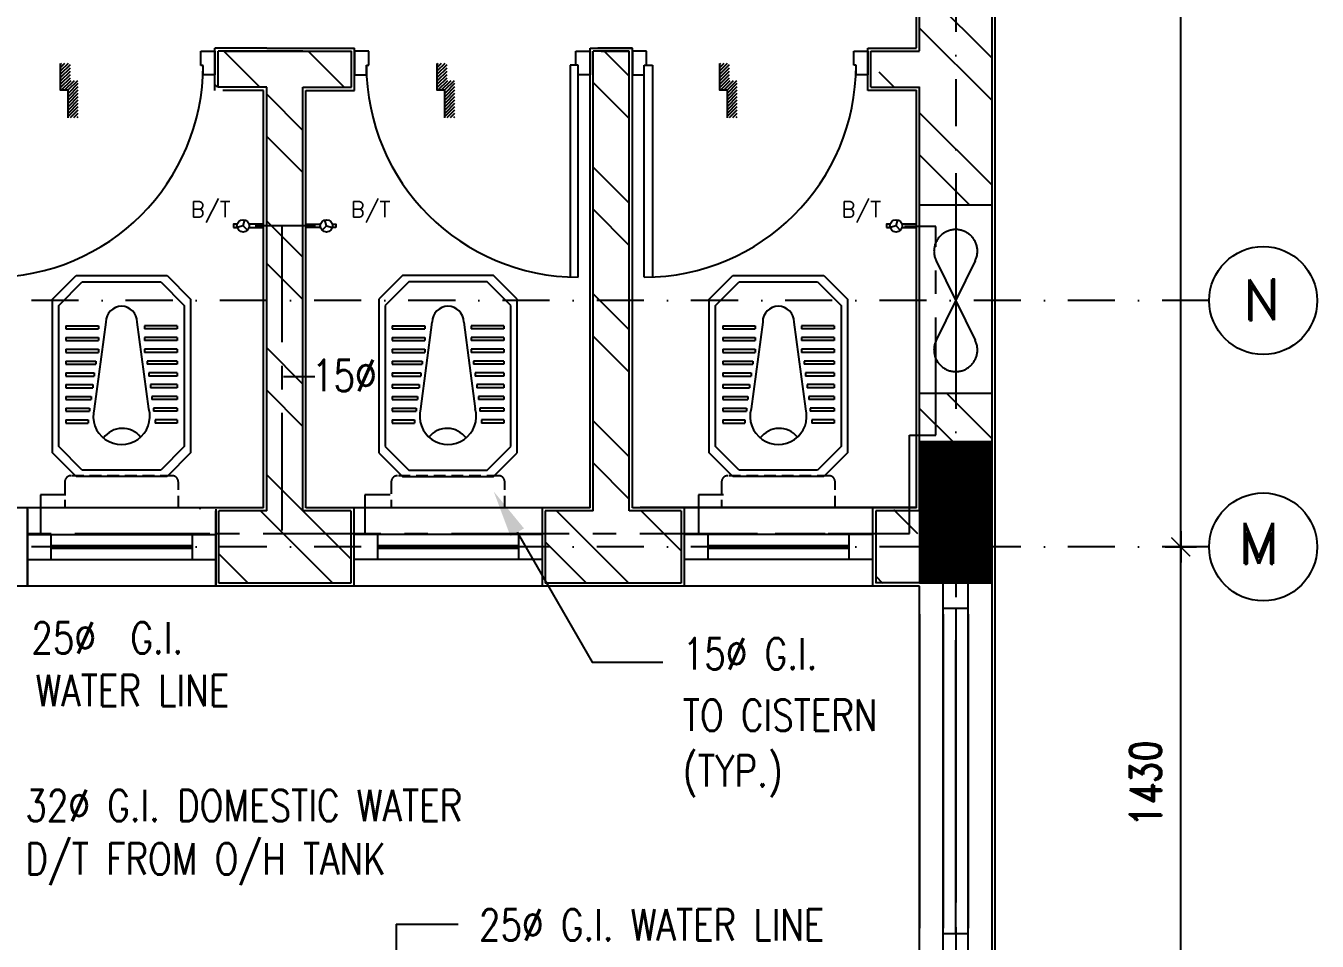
# Model space of a CAD drawing. Extents: x -437689 to -407696, y -55787 to -37037.
# Drawn here: x -429057 to -427000, y -50043 to -48585 of the extents above; entities that cross this region are included whole.
import ezdxf
from ezdxf.enums import TextEntityAlignment as Align

# ---------------------------------------------------------------- set-up
doc = ezdxf.new("R2010")
doc.units = 0
doc.header["$LTSCALE"] = 150
doc.header["$MEASUREMENT"] = 0
for name, pattern in [('CENTER', [2, 1.25, -0.25, 0.25, -0.25]), ('DASHDOT', [1, 0.5, -0.25, 0, -0.25]), ('HIDDEN', [9.525, 6.35, -3.175]), ('HIDDEN2', [0.1875, 0.125, -0.0625])]:
    doc.linetypes.add(name, pattern=pattern)
doc.layers.get('0').update_dxf_attribs({"linetype": 'CONTINUOUS'})
for name, color, linetype in [('2MM', 1, 'CONTINUOUS'), ('5MM', 6, 'CONTINUOUS'), ('COL', 2, 'CONTINUOUS'), ('DIM', 6, 'CONTINUOUS'), ('DOOR', 31, 'CONTINUOUS'), ('DROP', 64, 'CONTINUOUS'), ('GRID', 252, 'DASHDOT'), ('LAYER1', 4, 'CENTER'), ('TEXT', 7, 'CONTINUOUS'), ('TOILET', 9, 'CONTINUOUS'), ('VENT', 8, 'HIDDEN'), ('WALL', 7, 'CONTINUOUS'), ('WIN-1', 56, 'CONTINUOUS')]:
    doc.layers.add(name, color=color, linetype=linetype)
doc.styles.add('RD', font='ROMAND.shx', dxfattribs={"width": 0.8})
doc.styles.add('ROMAND', font='ROMAND', dxfattribs={"height": 300})
doc.styles.add('ROMANS', font='romans.shx', dxfattribs={"height": 200})
doc.styles.add('T', font='romans.shx', dxfattribs={"height": 450})

# ---------------------------------------------------------------- blocks, each defined once
blk = doc.blocks.new('*X0')
at = {"color": 0}
for p, q in [((12813.4, 9935), (12788.4, 9960)), ((12813.4, 9926.1), (12788.4, 9951.1)), ((12820.5, 9936.7), (12795.5, 9961.7)), ((12829.3, 9936.7), (12804.3, 9961.7)), ((12838.2, 9936.7), (12813.2, 9961.7)), ((12847, 9936.7), (12822, 9961.7)), ((12855.8, 9936.7), (12830.8, 9961.7)), ((12859.3, 9942.1), (12839.7, 9961.7)), ((12859.3, 9951), (12848.5, 9961.7)), ((12859.3, 9959.8), (12857.4, 9961.7)), ((12734.9, 9916.2), (12714.5, 9936.6)), ((12726.1, 9916.2), (12714.5, 9927.8)), ((12717.3, 9916.2), (12714.5, 9918.9)), ((12743.8, 9916.2), (12718.8, 9941.2)), ((12752.6, 9916.2), (12727.6, 9941.2)), ((12761.4, 9916.2), (12736.4, 9941.2)), ((12770.3, 9916.2), (12745.3, 9941.2)), ((12779.1, 9916.2), (12754.1, 9941.2)), ((12788, 9916.2), (12763, 9941.2)), ((12796.8, 9916.2), (12771.8, 9941.2)), ((12805.6, 9916.2), (12780.6, 9941.2)), ((12813.4, 9917.3), (12788.4, 9942.3))]:
    blk.add_line(p, q, dxfattribs=at)

msp = doc.modelspace()

# ---------------------------------------------------------------- linework, layer by layer
for p, q in [((-428710.4, -48903.9), (-428707.7, -48894.4)), ((-428577.7, -48903.9), (-428580.4, -48894.4)), ((-427670.4, -48903.9), (-427667.7, -48894.4)), ((-428710.4, -48903.9), (-428719.9, -48906.2)), ((-428710.4, -48903.9), (-428703.6, -48910.9)), ((-428577.7, -48903.9), (-428584.5, -48910.9)), ((-428577.7, -48903.9), (-428568.2, -48906.2)), ((-427670.4, -48903.9), (-427679.9, -48906.2)), ((-427670.4, -48903.9), (-427663.6, -48910.9)), ((-428596, -49144.2), (-428646.1, -49144.2))]:
    msp.add_line(p, q)
at = {"color": 9, "linetype": 'HIDDEN2'}
for p, q in [((-428823.7, -49301.8), (-428984.4, -49301.8)), ((-428303.7, -49301.8), (-428464.4, -49301.8)), ((-427777.5, -49301.8), (-427938.2, -49301.8)), ((-428994.5, -49311.9), (-428994.5, -49352.6)), ((-428813.6, -49352.6), (-428813.6, -49311.9)), ((-428474.5, -49311.9), (-428474.5, -49352.6)), ((-428293.6, -49352.6), (-428293.6, -49311.9)), ((-427948.3, -49311.9), (-427948.3, -49352.6)), ((-427767.3, -49352.6), (-427767.3, -49311.9)), ((-428994.5, -49352.6), (-428813.6, -49352.6)), ((-428474.5, -49352.6), (-428293.6, -49352.6)), ((-427948.3, -49352.6), (-427767.3, -49352.6))]:
    msp.add_line(p, q, dxfattribs=at)
at = {"color": 8}
for q in [(-428367.9, -50016.1), (-428466.6, -50156.7)]:
    msp.add_line((-428466.6, -50016.1), q, dxfattribs=at)
for points in [[(-428719.8, -48901.2), (-428725.6, -48901.2), (-428725.6, -48906.5)], [(-428725.6, -48906.5), (-428719.8, -48906.5)], [(-428701, -48906.5), (-428677.8, -48906.5), (-428677.8, -48901.2), (-428701, -48901.2)], [(-428587.1, -48906.5), (-428610.3, -48906.5), (-428610.3, -48901.2), (-428587.1, -48901.2)], [(-428568.3, -48901.2), (-428562.6, -48901.2), (-428562.6, -48906.5)], [(-428562.6, -48906.5), (-428568.3, -48906.5)], [(-427679.8, -48901.2), (-427685.6, -48901.2), (-427685.6, -48906.5)], [(-427685.6, -48906.5), (-427679.8, -48906.5)], [(-427661, -48906.5), (-427637.8, -48906.5), (-427637.8, -48901.2), (-427661, -48901.2)], [(-428273.8, -49392), (-428154.6, -49599.1), (-428041.6, -49599.1)]]:
    msp.add_lwpolyline(points)
for centre in [(-428710.4, -48903.9), (-428577.7, -48903.9), (-427670.4, -48903.9)]:
    msp.add_circle(centre, 9.79)
at = {"color": 9, "linetype": 'HIDDEN2'}
for centre, start, end in [((-428984.4, -49311.9), 90, 180), ((-428823.7, -49311.9), 0, 90), ((-428464.4, -49311.9), 90, 180), ((-428303.7, -49311.9), 0, 90), ((-427938.2, -49311.9), 90, 180), ((-427777.5, -49311.9), 0, 90)]:
    msp.add_arc(centre, 10.1, start, end, dxfattribs=at)
msp.add_solid([(-428284.6, -49398.3), (-428311.2, -49327), (-428263, -49385.8)])
at = {"layer": '2MM'}
for p, q in [((-427216.8, -49390.3), (-427216.8, -49440.3)), ((-427216.8, -49440.3), (-427216.8, -49390.3)), ((-427241.8, -49415.3), (-427191.8, -49415.3)), ((-427191.8, -49415.3), (-427241.8, -49415.3))]:
    msp.add_line(p, q, dxfattribs=at)
at = {"layer": '5MM'}
for points in [[(-428988.9, -48731.9), (-428988.9, -48687.6), (-429001.2, -48687.6), (-429001.2, -48645.1)], [(-428388.9, -48731.9), (-428388.9, -48687.6), (-428401.2, -48687.6), (-428401.2, -48645.1)], [(-427938.9, -48731.9), (-427938.9, -48687.6), (-427951.2, -48687.6), (-427951.2, -48645.1)]]:
    msp.add_lwpolyline(points, dxfattribs=at)
at = {"layer": 'COL'}
msp.add_line((-427632.8, -49247.6), (-427517.8, -49247.6), dxfattribs=at)
at = {"layer": 'COL', "const_width": 115}
for points in [[(-427575.3, -49472.6), (-427575.3, -49247.6)], [(-427575.3, -50072.6), (-427575.3, -50297.6)]]:
    msp.add_lwpolyline(points, dxfattribs=at)
at = {"layer": 'COL'}
msp.add_lwpolyline([(-427632.8, -49247.6), (-427632.8, -49472.6), (-427632.8, -49472.6), (-427517.8, -49472.6), (-427517.8, -49247.6)], dxfattribs=at)
at = {"layer": 'DIM', "color": 1, "ltscale": 900}
for p, q in [((-427216.8, -49402.8), (-427216.8, -47535.3)), ((-427216.8, -50117.8), (-427216.8, -49427.8))]:
    msp.add_line(p, q, dxfattribs=at)
at = {"layer": 'DIM', "color": 7, "const_width": 2.5}
for points in [[(-427201.8, -49430.3), (-427231.8, -49400.3)], [(-427231.8, -49400.3), (-427201.8, -49430.3)]]:
    msp.add_lwpolyline(points, dxfattribs=at)
at = {"layer": 'DOOR', "color": 8}
for p, q in [((-428777.8, -48648.1), (-428777.8, -48625.6)), ((-428777.8, -48625.6), (-428755.3, -48625.6)), ((-428755.3, -48625.5), (-428755.3, -48620.5)), ((-428755.3, -48625.6), (-428755.3, -48663.1)), ((-428532.8, -48625.5), (-428532.8, -48663)), ((-428510.3, -48625.5), (-428532.8, -48625.5)), ((-428510.3, -48648), (-428510.3, -48625.5)), ((-428180.3, -48648), (-428180.3, -48625.5)), ((-428180.3, -48625.5), (-428157.8, -48625.5)), ((-428157.8, -48625.5), (-428157.8, -48663)), ((-428090.3, -48625.5), (-428090.3, -48663)), ((-428067.8, -48625.5), (-428090.3, -48625.5)), ((-428067.8, -48648), (-428067.8, -48625.5)), ((-427737.8, -48648), (-427737.8, -48625.5)), ((-427737.8, -48625.5), (-427715.3, -48625.5)), ((-427715.3, -48625.5), (-427715.3, -48663)), ((-428774.1, -48648.1), (-428777.8, -48648.1)), ((-428774.1, -48663.1), (-428774.1, -48648.1)), ((-428514.1, -48648), (-428510.3, -48648)), ((-428514.1, -48663), (-428514.1, -48648)), ((-428189.7, -48648), (-428189.7, -48985.3)), ((-428176.6, -48648), (-428189.7, -48648)), ((-428176.6, -48648), (-428180.3, -48648)), ((-428176.6, -48985.5), (-428176.6, -48648)), ((-428176.6, -48663), (-428176.6, -48648)), ((-428095.3, -48683), (-428095.3, -48645.3)), ((-428071.6, -48648), (-428058.4, -48648)), ((-428071.6, -48648), (-428067.8, -48648)), ((-428071.6, -48663), (-428071.6, -48648)), ((-428071.6, -48985.5), (-428071.6, -48648)), ((-428058.4, -48648), (-428058.4, -48985.3)), ((-427734.1, -48648), (-427737.8, -48648)), ((-427734.1, -48663), (-427734.1, -48648)), ((-428755.3, -48663.1), (-428774.1, -48663.1)), ((-428532.8, -48663), (-428514.1, -48663)), ((-428157.8, -48663), (-428176.6, -48663)), ((-428090.3, -48663), (-428071.6, -48663)), ((-427715.3, -48663), (-427734.1, -48663))]:
    msp.add_line(p, q, dxfattribs=at)
for centre, start, end in [((-429111.6, -48648.1), 270, 360), ((-428176.6, -48648), 180, 270), ((-428071.6, -48648), 270, 360)]:
    msp.add_arc(centre, 337.5, start, end, dxfattribs=at)
at = {"layer": 'GRID'}
for p, q in [((-427575.3, -46868.7), (-427575.3, -52414.4)), ((-427171.5, -49022.8), (-430923.8, -49022.8))]:
    msp.add_line(p, q, dxfattribs=at)
at = {"layer": 'GRID', "color": 9}
msp.add_line((-427171.5, -49415.3), (-430923.8, -49415.3), dxfattribs=at)
at = {"layer": 'LAYER1'}
for p, q in [((-428595.1, -48904), (-428691.3, -48904)), ((-428648.2, -49389.3), (-428648.2, -48902.4)), ((-427606.8, -48904.8), (-427657.1, -48904.8)), ((-427606.8, -49237.3), (-427606.8, -48904.8)), ((-427648.7, -49393.7), (-427648.7, -49237.3)), ((-427648.7, -49237.3), (-427606.8, -49237.3)), ((-428992.8, -49332.3), (-429033, -49332.3)), ((-429033, -49332.3), (-429033, -49395.5)), ((-428476.2, -49332.3), (-428516.4, -49332.3)), ((-428516.4, -49332.3), (-428516.4, -49395.5)), ((-427945, -49332.3), (-427985.2, -49332.3)), ((-427985.2, -49332.3), (-427985.2, -49395.5)), ((-429578.5, -49393.7), (-427648.7, -49393.7)), ((-428843.2, -49393.7), (-428763.6, -49393.7)), ((-427862.8, -49393.7), (-427783.2, -49393.7))]:
    msp.add_line(p, q, dxfattribs=at)
at = {"layer": 'TEXT', "linetype": 'CONTINUOUS'}
for centre in [(-427085.5, -49022.8), (-427085.5, -49415.3)]:
    msp.add_circle(centre, 86, dxfattribs=at)
at = {"layer": 'TOILET'}
for p, q in [((-429014.1, -49020.5), (-428976.6, -48983)), ((-429004.1, -49030.5), (-428966.6, -48993)), ((-428976.6, -48983), (-428831.6, -48983)), ((-428966.6, -48993), (-428841.6, -48993)), ((-428841.6, -48993), (-428804.1, -49030.5)), ((-428831.6, -48983), (-428794.1, -49020.5)), ((-428456.6, -48983), (-428494.1, -49020.5)), ((-428446.6, -48993), (-428484.1, -49030.5)), ((-428311.6, -48983), (-428456.6, -48983)), ((-428321.6, -48993), (-428446.6, -48993)), ((-428284.1, -49030.5), (-428321.6, -48993)), ((-428274.1, -49020.5), (-428311.6, -48983)), ((-427967.8, -49020.5), (-427930.3, -48983)), ((-427957.8, -49030.5), (-427920.3, -48993)), ((-427930.3, -48983), (-427785.3, -48983)), ((-427920.3, -48993), (-427795.3, -48993)), ((-427795.3, -48993), (-427757.8, -49030.5)), ((-427785.3, -48983), (-427747.8, -49020.5)), ((-429014.1, -49265.5), (-429014.1, -49020.5)), ((-429004.1, -49255.5), (-429004.1, -49030.5)), ((-428804.1, -49030.5), (-428804.1, -49255.5)), ((-428794.1, -49020.5), (-428794.1, -49265.5)), ((-428494.1, -49020.5), (-428494.1, -49265.5)), ((-428484.1, -49030.5), (-428484.1, -49255.5)), ((-428284.1, -49255.5), (-428284.1, -49030.5)), ((-428274.1, -49265.5), (-428274.1, -49020.5)), ((-427967.8, -49265.5), (-427967.8, -49020.5)), ((-427957.8, -49255.5), (-427957.8, -49030.5)), ((-427757.8, -49030.5), (-427757.8, -49255.5)), ((-427747.8, -49020.5), (-427747.8, -49265.5)), ((-428929.1, -49057), (-428947.5, -49195.2)), ((-428860.6, -49195.2), (-428879.1, -49057)), ((-428427.5, -49195.2), (-428409.1, -49057)), ((-428359.1, -49057), (-428340.6, -49195.2)), ((-427882.8, -49057), (-427901.3, -49195.2)), ((-427814.3, -49195.2), (-427832.8, -49057)), ((-428992.8, -49063), (-428940.8, -49063)), ((-428992.8, -49063), (-428992.8, -49068)), ((-428992.8, -49068), (-428940.8, -49068)), ((-428940.8, -49063), (-428940.8, -49068)), ((-428815.3, -49063), (-428867.3, -49063)), ((-428867.3, -49063), (-428867.3, -49068)), ((-428815.3, -49068), (-428867.3, -49068)), ((-428815.3, -49063), (-428815.3, -49068)), ((-428472.8, -49063), (-428420.8, -49063)), ((-428472.8, -49063), (-428472.8, -49068)), ((-428472.8, -49068), (-428420.8, -49068)), ((-428420.8, -49063), (-428420.8, -49068)), ((-428295.3, -49063), (-428347.3, -49063)), ((-428347.3, -49063), (-428347.3, -49068)), ((-428295.3, -49068), (-428347.3, -49068)), ((-428295.3, -49063), (-428295.3, -49068)), ((-427946.5, -49063), (-427894.6, -49063)), ((-427946.5, -49063), (-427946.5, -49068)), ((-427946.5, -49068), (-427894.6, -49068)), ((-427894.6, -49063), (-427894.6, -49068)), ((-427769.1, -49063), (-427821.1, -49063)), ((-427821.1, -49063), (-427821.1, -49068)), ((-427769.1, -49068), (-427821.1, -49068)), ((-427769.1, -49063), (-427769.1, -49068)), ((-428992.8, -49081.7), (-428992.8, -49086.7)), ((-428992.8, -49081.7), (-428940.8, -49081.7)), ((-428992.8, -49086.7), (-428940.8, -49086.7)), ((-428992.8, -49100.5), (-428992.8, -49105.5)), ((-428992.8, -49100.5), (-428940.8, -49100.5)), ((-428992.8, -49100.5), (-428992.8, -49105.5)), ((-428992.8, -49100.5), (-428940.8, -49100.5)), ((-428940.8, -49081.7), (-428940.8, -49086.7)), ((-428940.8, -49100.5), (-428940.8, -49105.5)), ((-428940.8, -49100.5), (-428940.8, -49105.5)), ((-428815.3, -49081.7), (-428867.3, -49081.7)), ((-428867.3, -49081.7), (-428867.3, -49086.7)), ((-428815.3, -49086.7), (-428867.3, -49086.7)), ((-428815.3, -49100.5), (-428867.3, -49100.5)), ((-428815.3, -49100.5), (-428867.3, -49100.5)), ((-428867.3, -49100.5), (-428867.3, -49105.5)), ((-428867.3, -49100.5), (-428867.3, -49105.5)), ((-428815.3, -49081.7), (-428815.3, -49086.7)), ((-428815.3, -49100.5), (-428815.3, -49105.5)), ((-428815.3, -49100.5), (-428815.3, -49105.5)), ((-428472.8, -49081.7), (-428420.8, -49081.7)), ((-428472.8, -49081.7), (-428472.8, -49086.7)), ((-428472.8, -49086.7), (-428420.8, -49086.7)), ((-428472.8, -49100.5), (-428420.8, -49100.5)), ((-428472.8, -49100.5), (-428420.8, -49100.5)), ((-428472.8, -49100.5), (-428472.8, -49105.5)), ((-428472.8, -49100.5), (-428472.8, -49105.5)), ((-428420.8, -49081.7), (-428420.8, -49086.7)), ((-428420.8, -49100.5), (-428420.8, -49105.5)), ((-428420.8, -49100.5), (-428420.8, -49105.5)), ((-428347.3, -49081.7), (-428347.3, -49086.7)), ((-428295.3, -49081.7), (-428347.3, -49081.7)), ((-428295.3, -49086.7), (-428347.3, -49086.7)), ((-428347.3, -49100.5), (-428347.3, -49105.5)), ((-428295.3, -49100.5), (-428347.3, -49100.5)), ((-428347.3, -49100.5), (-428347.3, -49105.5)), ((-428295.3, -49100.5), (-428347.3, -49100.5)), ((-428295.3, -49081.7), (-428295.3, -49086.7)), ((-428295.3, -49100.5), (-428295.3, -49105.5)), ((-428295.3, -49100.5), (-428295.3, -49105.5)), ((-427946.5, -49081.7), (-427946.5, -49086.7)), ((-427946.5, -49081.7), (-427894.6, -49081.7)), ((-427946.5, -49086.7), (-427894.6, -49086.7)), ((-427946.5, -49100.5), (-427946.5, -49105.5)), ((-427946.5, -49100.5), (-427894.6, -49100.5)), ((-427946.5, -49100.5), (-427946.5, -49105.5)), ((-427946.5, -49100.5), (-427894.6, -49100.5)), ((-427894.6, -49081.7), (-427894.6, -49086.7)), ((-427894.6, -49100.5), (-427894.6, -49105.5)), ((-427894.6, -49100.5), (-427894.6, -49105.5)), ((-427769.1, -49081.7), (-427821.1, -49081.7)), ((-427821.1, -49081.7), (-427821.1, -49086.7)), ((-427769.1, -49086.7), (-427821.1, -49086.7)), ((-427769.1, -49100.5), (-427821.1, -49100.5)), ((-427769.1, -49100.5), (-427821.1, -49100.5)), ((-427821.1, -49100.5), (-427821.1, -49105.5)), ((-427821.1, -49100.5), (-427821.1, -49105.5)), ((-427769.1, -49081.7), (-427769.1, -49086.7)), ((-427769.1, -49100.5), (-427769.1, -49105.5)), ((-427769.1, -49100.5), (-427769.1, -49105.5)), ((-428992.8, -49105.5), (-428940.8, -49105.5)), ((-428992.8, -49105.5), (-428940.8, -49105.5)), ((-428992.8, -49119.2), (-428992.8, -49124.2)), ((-428992.8, -49119.2), (-428945, -49119.2)), ((-428945, -49119.2), (-428945, -49124.2)), ((-428815.3, -49105.5), (-428867.3, -49105.5)), ((-428815.3, -49105.5), (-428867.3, -49105.5)), ((-428815.3, -49119.2), (-428863.2, -49119.2)), ((-428863.2, -49119.2), (-428863.2, -49124.2)), ((-428815.3, -49119.2), (-428815.3, -49124.2)), ((-428472.8, -49105.5), (-428420.8, -49105.5)), ((-428472.8, -49105.5), (-428420.8, -49105.5)), ((-428472.8, -49119.2), (-428425, -49119.2)), ((-428472.8, -49119.2), (-428472.8, -49124.2)), ((-428425, -49119.2), (-428425, -49124.2)), ((-428295.3, -49105.5), (-428347.3, -49105.5)), ((-428295.3, -49105.5), (-428347.3, -49105.5)), ((-428295.3, -49119.2), (-428343.2, -49119.2)), ((-428343.2, -49119.2), (-428343.2, -49124.2)), ((-428295.3, -49119.2), (-428295.3, -49124.2)), ((-427946.5, -49105.5), (-427894.6, -49105.5)), ((-427946.5, -49105.5), (-427894.6, -49105.5)), ((-427946.5, -49119.2), (-427946.5, -49124.2)), ((-427946.5, -49119.2), (-427898.7, -49119.2)), ((-427898.7, -49119.2), (-427898.7, -49124.2)), ((-427769.1, -49105.5), (-427821.1, -49105.5)), ((-427769.1, -49105.5), (-427821.1, -49105.5)), ((-427769.1, -49119.2), (-427816.9, -49119.2)), ((-427816.9, -49119.2), (-427816.9, -49124.2)), ((-427769.1, -49119.2), (-427769.1, -49124.2)), ((-428992.8, -49124.2), (-428945, -49124.2)), ((-428992.8, -49138), (-428992.8, -49143)), ((-428992.8, -49138), (-428992.8, -49143)), ((-428992.8, -49138), (-428947.5, -49138)), ((-428992.8, -49138), (-428947.5, -49138)), ((-428947.5, -49138), (-428947.5, -49143)), ((-428947.5, -49138), (-428947.5, -49143)), ((-428815.3, -49124.2), (-428863.2, -49124.2)), ((-428815.3, -49138), (-428860.7, -49138)), ((-428815.3, -49138), (-428860.7, -49138)), ((-428860.7, -49138), (-428860.7, -49143)), ((-428860.7, -49138), (-428860.7, -49143)), ((-428815.3, -49138), (-428815.3, -49143)), ((-428815.3, -49138), (-428815.3, -49143)), ((-428472.8, -49124.2), (-428425, -49124.2)), ((-428472.8, -49138), (-428427.5, -49138)), ((-428472.8, -49138), (-428427.5, -49138)), ((-428472.8, -49138), (-428472.8, -49143)), ((-428472.8, -49138), (-428472.8, -49143)), ((-428427.5, -49138), (-428427.5, -49143)), ((-428427.5, -49138), (-428427.5, -49143)), ((-428295.3, -49124.2), (-428343.2, -49124.2)), ((-428295.3, -49138), (-428340.7, -49138)), ((-428340.7, -49138), (-428340.7, -49143)), ((-428295.3, -49138), (-428340.7, -49138)), ((-428340.7, -49138), (-428340.7, -49143)), ((-428295.3, -49138), (-428295.3, -49143)), ((-428295.3, -49138), (-428295.3, -49143)), ((-427946.5, -49124.2), (-427898.7, -49124.2)), ((-427946.5, -49138), (-427946.5, -49143)), ((-427946.5, -49138), (-427946.5, -49143)), ((-427946.5, -49138), (-427901.2, -49138)), ((-427946.5, -49138), (-427901.2, -49138)), ((-427901.2, -49138), (-427901.2, -49143)), ((-427901.2, -49138), (-427901.2, -49143)), ((-427769.1, -49124.2), (-427816.9, -49124.2)), ((-427769.1, -49138), (-427814.4, -49138)), ((-427769.1, -49138), (-427814.4, -49138)), ((-427814.4, -49138), (-427814.4, -49143)), ((-427814.4, -49138), (-427814.4, -49143)), ((-427769.1, -49138), (-427769.1, -49143)), ((-427769.1, -49138), (-427769.1, -49143)), ((-428992.8, -49143), (-428947.5, -49143)), ((-428992.8, -49143), (-428947.5, -49143)), ((-428992.8, -49156.7), (-428992.8, -49161.7)), ((-428992.8, -49156.7), (-428950, -49156.7)), ((-428992.8, -49161.7), (-428950, -49161.7)), ((-428950, -49156.7), (-428950, -49161.7)), ((-428815.3, -49143), (-428860.7, -49143)), ((-428815.3, -49143), (-428860.7, -49143)), ((-428815.3, -49156.7), (-428858.2, -49156.7)), ((-428858.2, -49156.7), (-428858.2, -49161.7)), ((-428815.3, -49161.7), (-428858.2, -49161.7)), ((-428815.3, -49156.7), (-428815.3, -49161.7)), ((-428472.8, -49143), (-428427.5, -49143)), ((-428472.8, -49143), (-428427.5, -49143)), ((-428472.8, -49156.7), (-428430, -49156.7)), ((-428472.8, -49156.7), (-428472.8, -49161.7)), ((-428472.8, -49161.7), (-428430, -49161.7)), ((-428430, -49156.7), (-428430, -49161.7)), ((-428295.3, -49143), (-428340.7, -49143)), ((-428295.3, -49143), (-428340.7, -49143)), ((-428295.3, -49156.7), (-428338.2, -49156.7)), ((-428338.2, -49156.7), (-428338.2, -49161.7)), ((-428295.3, -49161.7), (-428338.2, -49161.7)), ((-428295.3, -49156.7), (-428295.3, -49161.7)), ((-427946.5, -49143), (-427901.2, -49143)), ((-427946.5, -49143), (-427901.2, -49143)), ((-427946.5, -49156.7), (-427946.5, -49161.7)), ((-427946.5, -49156.7), (-427903.7, -49156.7)), ((-427946.5, -49161.7), (-427903.7, -49161.7)), ((-427903.7, -49156.7), (-427903.7, -49161.7)), ((-427769.1, -49143), (-427814.4, -49143)), ((-427769.1, -49143), (-427814.4, -49143)), ((-427769.1, -49156.7), (-427811.9, -49156.7)), ((-427811.9, -49156.7), (-427811.9, -49161.7)), ((-427769.1, -49161.7), (-427811.9, -49161.7)), ((-427769.1, -49156.7), (-427769.1, -49161.7)), ((-428992.8, -49175.5), (-428952.5, -49175.5)), ((-428992.8, -49175.5), (-428992.8, -49180.5)), ((-428992.8, -49175.5), (-428992.8, -49180.5)), ((-428992.8, -49175.5), (-428952.5, -49175.5)), ((-428992.8, -49180.5), (-428952.5, -49180.5)), ((-428992.8, -49180.5), (-428952.5, -49180.5)), ((-428952.5, -49175.5), (-428952.5, -49180.5)), ((-428952.5, -49175.5), (-428952.5, -49180.5)), ((-428855.6, -49175.5), (-428855.6, -49180.5)), ((-428815.3, -49175.5), (-428855.6, -49175.5)), ((-428855.6, -49175.5), (-428855.6, -49180.5)), ((-428815.3, -49175.5), (-428855.6, -49175.5)), ((-428815.3, -49180.5), (-428855.6, -49180.5)), ((-428815.3, -49180.5), (-428855.6, -49180.5)), ((-428815.3, -49175.5), (-428815.3, -49180.5)), ((-428815.3, -49175.5), (-428815.3, -49180.5)), ((-428472.8, -49175.5), (-428432.5, -49175.5)), ((-428472.8, -49175.5), (-428432.5, -49175.5)), ((-428472.8, -49175.5), (-428472.8, -49180.5)), ((-428472.8, -49175.5), (-428472.8, -49180.5)), ((-428472.8, -49180.5), (-428432.5, -49180.5)), ((-428472.8, -49180.5), (-428432.5, -49180.5)), ((-428432.5, -49175.5), (-428432.5, -49180.5)), ((-428432.5, -49175.5), (-428432.5, -49180.5)), ((-428295.3, -49175.5), (-428335.6, -49175.5)), ((-428335.6, -49175.5), (-428335.6, -49180.5)), ((-428295.3, -49175.5), (-428335.6, -49175.5)), ((-428335.6, -49175.5), (-428335.6, -49180.5)), ((-428295.3, -49180.5), (-428335.6, -49180.5)), ((-428295.3, -49180.5), (-428335.6, -49180.5)), ((-428295.3, -49175.5), (-428295.3, -49180.5)), ((-428295.3, -49175.5), (-428295.3, -49180.5)), ((-427946.5, -49175.5), (-427946.5, -49180.5)), ((-427946.5, -49175.5), (-427946.5, -49180.5)), ((-427946.5, -49175.5), (-427906.2, -49175.5)), ((-427946.5, -49175.5), (-427906.2, -49175.5)), ((-427946.5, -49180.5), (-427906.2, -49180.5)), ((-427946.5, -49180.5), (-427906.2, -49180.5)), ((-427906.2, -49175.5), (-427906.2, -49180.5)), ((-427906.2, -49175.5), (-427906.2, -49180.5)), ((-427809.4, -49175.5), (-427809.4, -49180.5)), ((-427769.1, -49175.5), (-427809.4, -49175.5)), ((-427809.4, -49175.5), (-427809.4, -49180.5)), ((-427769.1, -49175.5), (-427809.4, -49175.5)), ((-427769.1, -49180.5), (-427809.4, -49180.5)), ((-427769.1, -49180.5), (-427809.4, -49180.5)), ((-427769.1, -49175.5), (-427769.1, -49180.5)), ((-427769.1, -49175.5), (-427769.1, -49180.5)), ((-428992.8, -49194.2), (-428992.8, -49199.2)), ((-428992.8, -49194.2), (-428955, -49194.2)), ((-428992.8, -49199.2), (-428955, -49199.2)), ((-428955, -49194.2), (-428955, -49199.2)), ((-428853.1, -49194.2), (-428853.1, -49199.2)), ((-428815.3, -49194.2), (-428853.1, -49194.2)), ((-428815.3, -49199.2), (-428853.1, -49199.2)), ((-428815.3, -49194.2), (-428815.3, -49199.2)), ((-428472.8, -49194.2), (-428435, -49194.2)), ((-428472.8, -49194.2), (-428472.8, -49199.2)), ((-428472.8, -49199.2), (-428435, -49199.2)), ((-428435, -49194.2), (-428435, -49199.2)), ((-428295.3, -49194.2), (-428333.1, -49194.2)), ((-428333.1, -49194.2), (-428333.1, -49199.2)), ((-428295.3, -49199.2), (-428333.1, -49199.2)), ((-428295.3, -49194.2), (-428295.3, -49199.2)), ((-427946.5, -49194.2), (-427946.5, -49199.2)), ((-427946.5, -49194.2), (-427908.7, -49194.2)), ((-427946.5, -49199.2), (-427908.7, -49199.2)), ((-427908.7, -49194.2), (-427908.7, -49199.2)), ((-427806.9, -49194.2), (-427806.9, -49199.2)), ((-427769.1, -49194.2), (-427806.9, -49194.2)), ((-427769.1, -49199.2), (-427806.9, -49199.2)), ((-427769.1, -49194.2), (-427769.1, -49199.2)), ((-428992.8, -49213), (-428957.5, -49213)), ((-428992.8, -49213), (-428957.5, -49213)), ((-428992.8, -49213), (-428992.8, -49218)), ((-428992.8, -49213), (-428992.8, -49218)), ((-428992.8, -49218), (-428957.5, -49218)), ((-428992.8, -49218), (-428957.5, -49218)), ((-428957.5, -49213), (-428957.5, -49218)), ((-428957.5, -49213), (-428957.5, -49218)), ((-428815.3, -49213), (-428850.6, -49213)), ((-428815.3, -49213), (-428850.6, -49213)), ((-428850.6, -49213), (-428850.6, -49218)), ((-428850.6, -49213), (-428850.6, -49218)), ((-428815.3, -49218), (-428850.6, -49218)), ((-428815.3, -49218), (-428850.6, -49218)), ((-428815.3, -49213), (-428815.3, -49218)), ((-428815.3, -49213), (-428815.3, -49218)), ((-428472.8, -49213), (-428437.5, -49213)), ((-428472.8, -49213), (-428437.5, -49213)), ((-428472.8, -49213), (-428472.8, -49218)), ((-428472.8, -49213), (-428472.8, -49218)), ((-428472.8, -49218), (-428437.5, -49218)), ((-428472.8, -49218), (-428437.5, -49218)), ((-428437.5, -49213), (-428437.5, -49218)), ((-428437.5, -49213), (-428437.5, -49218)), ((-428295.3, -49213), (-428330.6, -49213)), ((-428295.3, -49213), (-428330.6, -49213)), ((-428330.6, -49213), (-428330.6, -49218)), ((-428330.6, -49213), (-428330.6, -49218)), ((-428295.3, -49218), (-428330.6, -49218)), ((-428295.3, -49218), (-428330.6, -49218)), ((-428295.3, -49213), (-428295.3, -49218)), ((-428295.3, -49213), (-428295.3, -49218)), ((-427946.5, -49213), (-427911.2, -49213)), ((-427946.5, -49213), (-427911.2, -49213)), ((-427946.5, -49213), (-427946.5, -49218)), ((-427946.5, -49213), (-427946.5, -49218)), ((-427946.5, -49218), (-427911.2, -49218)), ((-427946.5, -49218), (-427911.2, -49218)), ((-427911.2, -49213), (-427911.2, -49218)), ((-427911.2, -49213), (-427911.2, -49218)), ((-427769.1, -49213), (-427804.4, -49213)), ((-427769.1, -49213), (-427804.4, -49213)), ((-427804.4, -49213), (-427804.4, -49218)), ((-427804.4, -49213), (-427804.4, -49218)), ((-427769.1, -49218), (-427804.4, -49218)), ((-427769.1, -49218), (-427804.4, -49218)), ((-427769.1, -49213), (-427769.1, -49218)), ((-427769.1, -49213), (-427769.1, -49218)), ((-428976.6, -49303), (-429014.1, -49265.5)), ((-428966.6, -49293), (-429004.1, -49255.5)), ((-428804.1, -49255.5), (-428841.6, -49293)), ((-428794.1, -49265.5), (-428831.6, -49303)), ((-428494.1, -49265.5), (-428456.6, -49303)), ((-428484.1, -49255.5), (-428446.6, -49293)), ((-428321.6, -49293), (-428284.1, -49255.5)), ((-428311.6, -49303), (-428274.1, -49265.5)), ((-427930.3, -49303), (-427967.8, -49265.5)), ((-427920.3, -49293), (-427957.8, -49255.5)), ((-427757.8, -49255.5), (-427795.3, -49293)), ((-427747.8, -49265.5), (-427785.3, -49303)), ((-428831.6, -49303), (-428976.6, -49303)), ((-428841.6, -49293), (-428966.6, -49293)), ((-428456.6, -49303), (-428311.6, -49303)), ((-428446.6, -49293), (-428321.6, -49293)), ((-427785.3, -49303), (-427930.3, -49303)), ((-427795.3, -49293), (-427920.3, -49293))]:
    msp.add_line(p, q, dxfattribs=at)
for centre, radius, start, end in [((-428904.1, -49057), 25, 0, 180), ((-428384.1, -49057), 25, 0, 180), ((-427857.8, -49057), 25, 0, 180), ((-428904.1, -49207), 45.1, 164.7619, 15.2381), ((-428384.1, -49207), 45.1, 164.7619, 15.2381), ((-427857.8, -49207), 45.1, 164.7619, 15.2381), ((-428902.8, -49264), 37.5, 39.2263, 143.3943), ((-428385.4, -49264), 37.5, 36.6057, 140.7737), ((-427856.5, -49264), 37.5, 39.2263, 143.3943)]:
    msp.add_arc(centre, radius, start, end, dxfattribs=at)
at = {"layer": 'VENT'}
for p, q in [((-427555.3, -49513.6), (-427595.3, -49513.6)), ((-427575.3, -49513.6), (-427575.3, -49981.6)), ((-427575.3, -49560.1), (-427575.3, -49981.6)), ((-427575.3, -50031.6), (-427575.3, -49563.6)), ((-427575.3, -49985.1), (-427575.3, -49563.6)), ((-427555.3, -50031.6), (-427595.3, -50031.6))]:
    msp.add_line(p, q, dxfattribs=at)
at = {"layer": 'VENT', "const_width": 7.5}
for points in [[(-429016.6, -49415.5), (-428791.6, -49415.5)], [(-428271.6, -49415.5), (-428496.6, -49415.5)], [(-427745.3, -49415.5), (-427970.3, -49415.5)]]:
    msp.add_lwpolyline(points, dxfattribs=at)
at = {"layer": 'WALL', "color": 9}
for p, q in [((-427637.8, -48620.1), (-427637.8, -47585.1)), ((-427512.8, -47908.9), (-427512.8, -50983.9)), ((-428672.8, -48620.5), (-428755.4, -48620.5)), ((-428755.4, -48688), (-428755.4, -48625.5)), ((-428615.3, -48620.5), (-428532.8, -48620.5)), ((-428532.8, -48688), (-428532.8, -48620.5)), ((-428157.8, -49353), (-428157.8, -48620.5)), ((-428090.3, -48620.5), (-428140.3, -48620.5)), ((-428090.3, -49353), (-428090.3, -48620.5)), ((-427715.3, -48688), (-427715.3, -48620.5)), ((-428677.8, -48688), (-428742.8, -48688)), ((-428677.8, -49353), (-428677.8, -48688)), ((-428610.3, -49353), (-428610.3, -48688)), ((-427637.8, -49353), (-427637.8, -48688)), ((-428677.8, -49353), (-429130.3, -49353)), ((-428157.8, -49353), (-428610.3, -49353)), ((-427637.8, -49353), (-428090.3, -49353)), ((-427632.8, -49477.6), (-429600.3, -49477.6))]:
    msp.add_line(p, q, dxfattribs=at)
at = {"layer": 'WALL'}
for p, q in [((-427632.8, -48625.1), (-427632.8, -48513.9)), ((-427517.8, -48513.9), (-427517.8, -50983.9)), ((-428672.8, -48625.5), (-428750.4, -48625.5)), ((-428750.4, -48683), (-428750.4, -48625.5)), ((-428615.3, -48625.5), (-428537.8, -48625.5)), ((-428537.8, -48683), (-428537.8, -48625.5)), ((-428152.8, -49358), (-428152.8, -48625.5)), ((-428152.8, -49358), (-428152.8, -48625.5)), ((-428152.8, -49358), (-428152.8, -48625.5)), ((-428095.3, -48625.5), (-428152.8, -48625.5)), ((-428095.3, -49358), (-428095.3, -48625.5)), ((-428095.3, -49358), (-428095.3, -48625.5)), ((-427710.3, -48683), (-427710.3, -48625.5)), ((-428672.8, -48683), (-428750.4, -48683)), ((-428672.8, -49358), (-428672.8, -48683)), ((-428615.3, -49358), (-428615.3, -48683)), ((-427637.8, -49352.6), (-427637.8, -48687.6)), ((-427632.8, -49357.6), (-427632.8, -48682.6)), ((-427632.8, -49357.6), (-427632.8, -48682.6)), ((-427632.8, -49358), (-427632.8, -48683)), ((-427632.8, -49358), (-427632.8, -48683)), ((-428672.8, -49358), (-428749.1, -49358)), ((-428539.1, -49358), (-428615.3, -49358)), ((-428152.8, -49358), (-428229.1, -49358)), ((-428012.8, -49358), (-428095.3, -49358)), ((-427637.8, -49352.6), (-428077.8, -49352.6)), ((-427632.8, -49357.6), (-427702.8, -49357.6)), ((-427632.8, -49358), (-427702.8, -49358)), ((-428539.1, -49473), (-428749.1, -49473)), ((-428012.8, -49473), (-428229.1, -49473)), ((-427517.8, -49472.6), (-427702.8, -49472.6)), ((-427632.8, -50067.6), (-427632.8, -49477.6)), ((-427632.8, -50022.6), (-427632.8, -49522.6)), ((-427632.8, -49522.6), (-427632.8, -50022.6)), ((-427632.8, -49522.6), (-427632.8, -50022.6)), ((-427632.8, -50022.6), (-427632.8, -49522.6)), ((-427632.8, -50022.6), (-427632.8, -49522.6)), ((-427632.8, -49522.6), (-427632.8, -50022.6)), ((-427632.8, -49522.6), (-427632.8, -50022.6))]:
    msp.add_line(p, q, dxfattribs=at)
at = {"layer": 'WALL', "color": 9, "linetype": 'DASHDOT', "ltscale": 900}
for p, q in [((-427632.8, -48521.4), (-427517.8, -48636.4)), ((-427632.8, -48588.8), (-427517.8, -48703.8)), ((-428741.4, -48625.6), (-428684, -48683)), ((-428606.7, -48625.6), (-428549.3, -48683)), ((-428539.4, -48625.5), (-428537.8, -48627.1)), ((-428157.8, -48620.5), (-428090.3, -48620.5)), ((-428140.3, -48620.5), (-428145.3, -48620.5)), ((-428135.3, -48625.5), (-428095.3, -48665.5)), ((-427697.8, -48658.5), (-427673.7, -48682.6)), ((-428755.4, -48679), (-428751.3, -48683)), ((-428152.8, -48675.4), (-428095.3, -48732.9)), ((-427637.8, -48688), (-427715.2, -48688)), ((-428672.8, -48694.2), (-428615.3, -48751.7)), ((-427632.8, -48723.5), (-427517.8, -48838.5)), ((-428672.8, -48761.5), (-428615.3, -48819)), ((-427632.8, -48790.8), (-427554, -48869.7)), ((-428152.8, -48810.1), (-428095.3, -48867.6)), ((-428152.8, -48877.4), (-428095.3, -48934.9)), ((-428672.8, -48896.2), (-428615.3, -48953.7)), ((-428672.8, -48963.6), (-428615.3, -49021.1)), ((-428152.8, -49012.1), (-428095.3, -49069.6)), ((-428152.8, -49079.5), (-428095.3, -49137)), ((-428672.8, -49098.3), (-428615.3, -49155.8)), ((-428672.8, -49165.7), (-428615.3, -49223.2)), ((-427590.7, -49169.7), (-427517.8, -49242.6)), ((-427632.8, -49194.9), (-427580.1, -49247.6)), ((-428152.8, -49214.2), (-428095.3, -49271.7)), ((-428152.8, -49281.5), (-428095.3, -49339)), ((-428672.8, -49300.4), (-428615.3, -49357.9)), ((-429054.1, -49478), (-429054.1, -49353)), ((-428682.5, -49358), (-428567.5, -49473)), ((-428615.1, -49358), (-428539.1, -49434.1)), ((-428211, -49358), (-428096, -49473)), ((-428076.3, -49358), (-428012.8, -49421.5)), ((-428007.8, -49353), (-428007.8, -49478)), ((-427707.8, -49353), (-427707.8, -49478)), ((-427674.4, -49355.9), (-427636.1, -49394.1)), ((-428229.1, -49407.3), (-428163.4, -49473)), ((-428749.1, -49426.2), (-428702.2, -49473)), ((-427702.8, -49462.1), (-427691.9, -49473))]:
    msp.add_line(p, q, dxfattribs=at)
at = {"layer": 'WALL', "linetype": 'CONTINUOUS'}
for p, q in [((-428737.8, -48625.5), (-428550.3, -48625.5)), ((-428672.8, -48625.5), (-428615.3, -48625.5)), ((-428615.3, -48625.5), (-428672.8, -48625.5)), ((-428140.3, -48625.5), (-428095.3, -48625.5)), ((-427710.3, -48625.5), (-427632.8, -48625.5)), ((-428615.3, -48683), (-428537.8, -48683)), ((-427710.3, -48683), (-427632.8, -48683))]:
    msp.add_line(p, q, dxfattribs=at)
at = {"layer": 'WALL', "color": 9, "linetype": 'CONTINUOUS'}
for p, q in [((-428672.8, -48620.5), (-428615.3, -48620.5)), ((-427715.3, -48620.5), (-427637.8, -48620.5)), ((-428610.3, -48688), (-428532.8, -48688))]:
    msp.add_line(p, q, dxfattribs=at)
at = {"layer": 'WALL', "linetype": 'DASHDOT', "ltscale": 900}
for p, q in [((-427632.8, -48870.1), (-427517.8, -48870.1)), ((-427575.3, -48870.1), (-427575.3, -49170.1)), ((-427544.2, -48959.5), (-427606.4, -49086.1)), ((-427606.4, -48959.5), (-427544.2, -49086.1)), ((-427632.8, -49170.1), (-427517.8, -49170.1)), ((-428779.1, -49355.4), (-428779.1, -49353)), ((-428754.1, -49478), (-428754.1, -49358)), ((-428754.1, -49358), (-428754.1, -49478)), ((-428749.1, -49473), (-428749.1, -49358)), ((-428539.1, -49358), (-428539.1, -49473)), ((-428534.1, -49353), (-428534.1, -49478)), ((-428234.1, -49353), (-428234.1, -49478)), ((-428229.1, -49358), (-428229.1, -49473)), ((-428012.8, -49358), (-428012.8, -49473)), ((-427702.8, -49358), (-427702.8, -49473)), ((-429054.1, -49473), (-429054.1, -49478))]:
    msp.add_line(p, q, dxfattribs=at)
at = {"layer": 'WALL', "linetype": 'CONTINUOUS', "ltscale": 900}
for p, q in [((-429054.1, -49355.4), (-429054.1, -49473)), ((-428754.1, -49355.4), (-428754.1, -49473)), ((-428534.1, -49355.4), (-428534.1, -49473)), ((-428234.1, -49355.4), (-428234.1, -49473)), ((-428007.8, -49355.4), (-428007.8, -49473)), ((-427707.8, -49355.4), (-427707.8, -49473)), ((-429016.6, -49395.5), (-429016.6, -49435.5)), ((-428791.6, -49395.5), (-428791.6, -49435.5)), ((-428496.6, -49395.5), (-428496.6, -49435.5)), ((-428271.6, -49395.5), (-428271.6, -49435.5)), ((-427970.3, -49395.5), (-427970.3, -49435.5)), ((-427745.3, -49395.5), (-427745.3, -49435.5))]:
    msp.add_line(p, q, dxfattribs=at)
at = {"layer": 'WALL', "linetype": 'DASHDOT', "ltscale": 900}
for centre, start, end in [((-427575.3, -48944.3), 333.8438, 206.1562), ((-427575.3, -49101.4), 153.8438, 26.1562)]:
    msp.add_arc(centre, 34.6, start, end, dxfattribs=at)
at = {"layer": 'WIN-1'}
for p, q in [((-429054.1, -49395.5), (-428754.1, -49395.5)), ((-428234.1, -49395.5), (-428534.1, -49395.5)), ((-427707.8, -49395.5), (-428007.8, -49395.5)), ((-429054.1, -49435.5), (-428754.1, -49435.5)), ((-428234.1, -49435.5), (-428534.1, -49435.5)), ((-427707.8, -49435.5), (-428007.8, -49435.5)), ((-427595.3, -50072.6), (-427595.3, -49472.6)), ((-427555.3, -50072.6), (-427555.3, -49472.6)), ((-427595.3, -49522.6), (-427595.3, -50022.6)), ((-427595.3, -50022.6), (-427595.3, -49522.6)), ((-427595.3, -49522.6), (-427595.3, -50022.6)), ((-427555.3, -49522.6), (-427555.3, -50022.6)), ((-427555.3, -50022.6), (-427555.3, -49522.6)), ((-427555.3, -49522.6), (-427555.3, -50022.6))]:
    msp.add_line(p, q, dxfattribs=at)

# ---------------------------------------------------------------- block references
at = {"layer": 'DROP', "xscale": 0.5999999999985448, "yscale": 0.5999999999767169, "zscale": 0.6, "rotation": 90}
for p in [(-423024.1, -56360.6), (-422424.1, -56360.6), (-421974.1, -56360.6)]:
    msp.add_blockref('*X0', p, dxfattribs=at)

# ---------------------------------------------------------------- texts
at = {"color": 7, "style": 'RD', "width": 0.8}
msp.add_text('1430', height=50, rotation=90, dxfattribs=at).set_placement((-427248, -49860.2))
at = {"layer": 'DIM', "color": 7, "style": 'ROMANS'}
for p in [(-428730.6, -48877.7), (-428475.9, -48877.7), (-427694.2, -48877.7)]:
    msp.add_text('B/T', height=25, rotation=360, dxfattribs=at).set_placement(p, align=Align.MIDDLE_RIGHT)
at = {"layer": 'TEXT', "style": 'ROMAND'}
for s, p in [('N', (-427118.5, -49054.2)), ('M', (-427125.7, -49442))]:
    msp.add_text(s, height=65, dxfattribs=at).set_placement(p)
at = {"layer": 'TEXT', "style": 'T', "width": 0.8}
for s, p in [('15%%c  ', (-428600.7, -49167.2)), ('25%%c  G.I.', (-429047.7, -49585.3)), ('15%%c G.I. ', (-428010, -49610.5)), ('WATER LINE', (-429041.1, -49668.9)), ('TO CISTERN', (-428010, -49708.5)), ('(TYP.)', (-428010, -49797.1)), ('32%%c G.I. DOMESTIC WATER', (-429057.3, -49852.3)), ('D/T FROM O/H TANK', (-429057.3, -49937.2)), ('25%%c G.I. WATER LINE', (-428334.7, -50042.4))]:
    msp.add_text(s, height=50, dxfattribs=at).set_placement(p)

doc.saveas('drawing.dxf')
